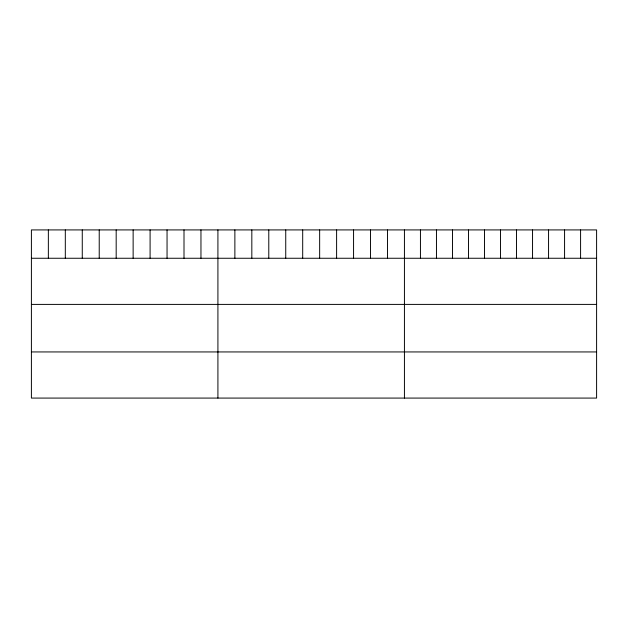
<?xml version="1.0" encoding="UTF-8"?>
<svg xmlns="http://www.w3.org/2000/svg" width="628" height="628" viewBox="0 0 628 628"><rect width="100%" height="100%" fill="white"/><g stroke="black" fill="none" stroke-linecap="round" stroke-linejoin="round"><path stroke-width="0.94" d="M596.6 258.257L596.6 398.081L31.4 398.081L31.4 229.919L596.6 229.919L596.6 258.257L31.4 258.257M31.4 304.399L596.6 304.399M31.4 351.939L596.6 351.939M580.586 229.919L580.586 258.257M564.572 229.919L564.572 258.257M548.558 229.919L548.558 258.257M532.544 229.919L532.544 258.257M516.53 229.919L516.53 258.257M500.516 229.919L500.516 258.257M484.502 229.919L484.502 258.257M468.488 229.919L468.488 258.257M452.474 229.919L452.474 258.257M436.46 229.919L436.46 258.257M420.446 229.919L420.446 258.257M404.432 229.919L404.432 398.081M387.476 229.919L387.476 258.257M370.52 229.919L370.52 258.257M353.564 229.919L353.564 258.257M336.608 229.919L336.608 258.257M319.652 229.919L319.652 258.257M302.696 229.919L302.696 258.257M285.74 229.919L285.74 258.257M268.784 229.919L268.784 258.257M251.828 229.919L251.828 258.257M234.872 229.919L234.872 258.257M217.916 229.919L217.916 398.081M200.96 229.919L200.96 258.257M184.004 229.919L184.004 258.257M167.048 229.919L167.048 258.257M150.092 229.919L150.092 258.257M133.136 229.919L133.136 258.257M116.18 229.919L116.18 258.257M99.224 229.919L99.224 258.257M82.268 229.919L82.268 258.257M65.312 229.919L65.312 258.257M48.356 229.919L48.356 258.257"/></g></svg>
